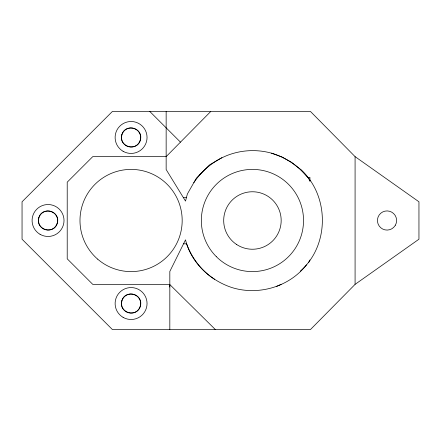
<?xml version="1.0" encoding="UTF-8"?>
<svg xmlns="http://www.w3.org/2000/svg" width="441" height="441" viewBox="0 0 441 441"><rect width="100%" height="100%" fill="white"/><g stroke="black" fill="none" stroke-linecap="round" stroke-linejoin="round"><path stroke-width="0.66" d="M308.728 262.406L309.918 259.947M193.797 182.706C202.028 170.347 213.957 160.596 227.81 155.204A70.213 70.213 0 0 1 271.496 153.17L281.931 156.974L291.639 162.376L300.371 169.239L307.36 176.797M300.371 271.094C329.835 245.251 329.576 195.082 300.371 169.239M200.55 173.886L196.438 178.07L187.364 194.012L185.512 201.096L166.152 169.537L166.152 111.468M210.765 111.468L166.152 156.632L92.759 156.632L67.214 182.177L67.214 258.823L92.759 284.368L169.824 284.368M199.249 175.226L209.326 165.022L221.9 157.641M306.495 264.887C289.395 286.667 259.209 295.63 232.826 287.83C210.495 280.9 191.091 262.869 185.512 239.838L169.824 271.463L169.824 329.532M355.082 284.368L310.464 329.532L112.378 329.532L22.05 239.209L22.05 201.791L112.378 111.468L310.464 111.468L355.082 156.632L418.95 201.791L418.95 239.209L355.082 284.368L355.082 156.632M276.264 286.578L281.154 284.368M271.496 153.17C285.829 157.349 298.298 166.042 307.912 177.392L309.918 177.392L309.918 181.356M183.335 197.557L186.438 197.557M183.539 243.807L186.604 243.807C191.829 258.222 201.835 271.209 214.662 279.335M215.335 329.532L169.62 284.373L169.824 287.047M149.791 111.468L180.463 142.14M307.912 177.392L309.918 180.816M38.731 218.003C35.39 230.064 54.232 235.119 57.374 222.997C60.715 210.936 41.873 205.881 38.731 218.003M121.76 134.974C118.42 147.035 137.261 152.09 140.403 139.968C143.744 127.907 124.902 122.852 121.76 134.974M121.76 301.032C118.42 313.093 137.261 318.148 140.403 306.026C143.744 293.965 124.902 288.91 121.76 301.032M395.39 225.158L395.075 225.682A9.581 9.581 0 0 1 380.743 227.738A9.581 9.581 0 0 1 380.743 213.262A9.581 9.581 0 0 1 395.075 215.318L395.39 215.842A9.581 9.581 0 0 1 395.39 225.158M236.293 244.281A28.742 28.742 0 0 0 281.099 222.584A28.742 28.742 0 0 0 239.91 194.63A28.742 28.742 0 0 0 236.293 244.281M97.626 259.121A51.095 51.095 0 0 0 181.257 230.163A51.095 51.095 0 0 0 114.368 172.216A51.095 51.095 0 0 0 97.626 259.121M216.305 256.629A51.095 51.095 0 0 0 301.787 233.724A51.095 51.095 0 0 0 239.209 171.147A51.095 51.095 0 0 0 216.305 256.629M40.07 234.331A15.97 15.97 0 0 0 64.017 220.5A15.97 15.97 0 0 0 40.07 206.669A15.97 15.97 0 0 0 40.07 234.331M41.641 227.617A9.581 9.581 0 0 0 57.424 222.496A9.581 9.581 0 0 0 45.092 211.388A9.581 9.581 0 0 0 41.641 227.617M123.1 317.36A15.97 15.97 0 0 0 147.051 303.529A15.97 15.97 0 0 0 123.1 289.704A15.97 15.97 0 0 0 123.1 317.36M124.671 310.651A9.581 9.581 0 0 0 140.453 305.525A9.581 9.581 0 0 0 128.122 294.417A9.581 9.581 0 0 0 124.671 310.651M124.671 144.587A9.581 9.581 0 0 0 140.453 139.461A9.581 9.581 0 0 0 128.122 128.359A9.581 9.581 0 0 0 124.671 144.587M123.1 151.296A15.97 15.97 0 0 0 147.051 137.471A15.97 15.97 0 0 0 123.1 123.64A15.97 15.97 0 0 0 123.1 151.296"/></g></svg>
